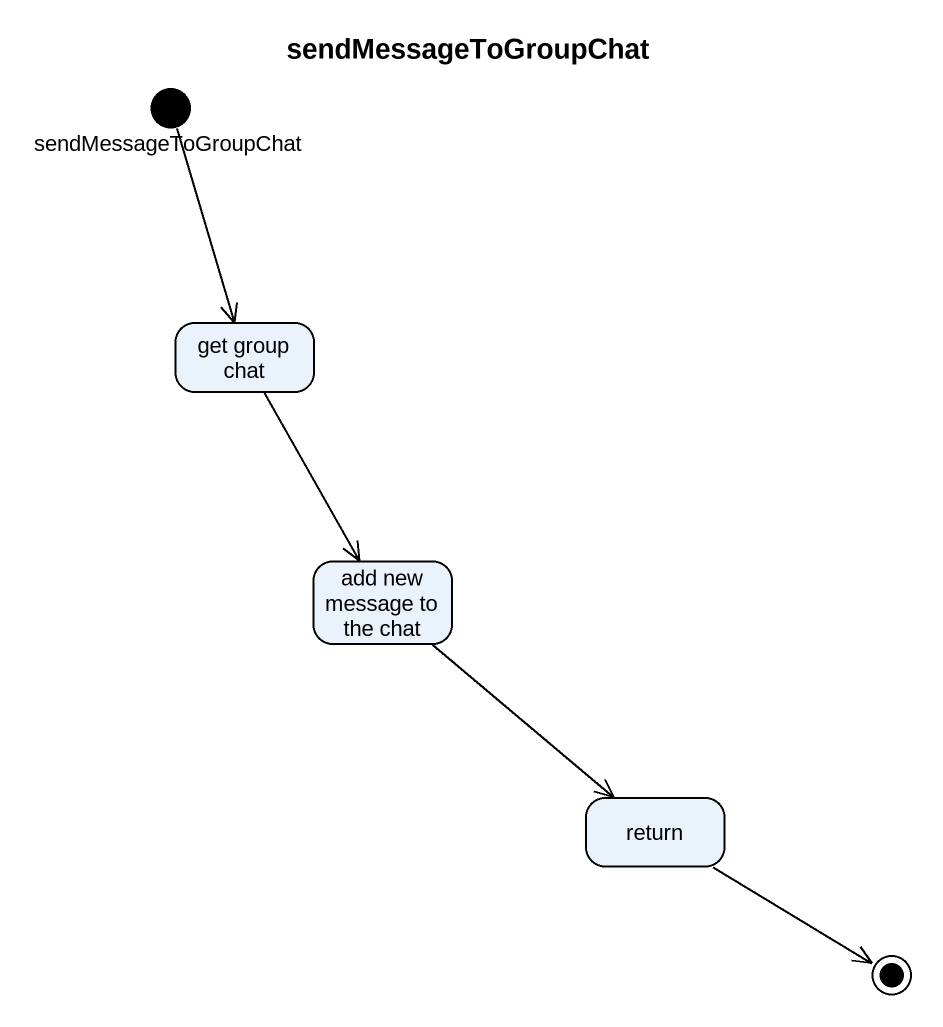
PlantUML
@startuml
title sendMessageToGroupChat
hide empty description
state sendMessageToGroupChat <<start>>
state "get group chat" as get_group_chat
state "add new message to the chat" as add_new_message_to_the_chat
state "return" as return_
sendMessageToGroupChat --> get_group_chat
get_group_chat --> add_new_message_to_the_chat
add_new_message_to_the_chat --> return_
return_ --> [*]
@enduml
